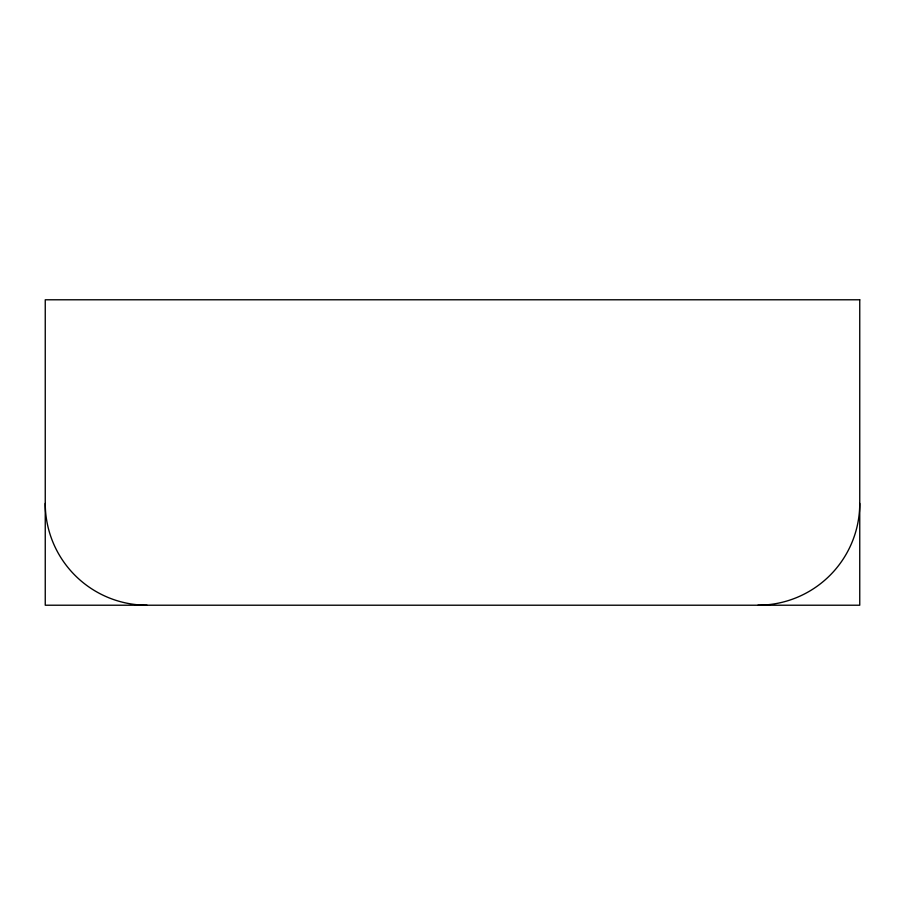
<?xml version="1.0" encoding="UTF-8"?>
<svg xmlns="http://www.w3.org/2000/svg" width="905" height="905" viewBox="0 0 905 905"><rect width="100%" height="100%" fill="white"/><g stroke="black" fill="none" stroke-linecap="round" stroke-linejoin="round"><path stroke-width="1.36" d="M147.062 605.219A101.813 101.813 0 0 1 45.25 503.406M859.75 503.406A101.813 101.813 0 0 1 757.938 605.219M859.75 299.781L45.25 299.781L45.25 605.219L859.75 605.219L859.75 299.781"/></g></svg>
